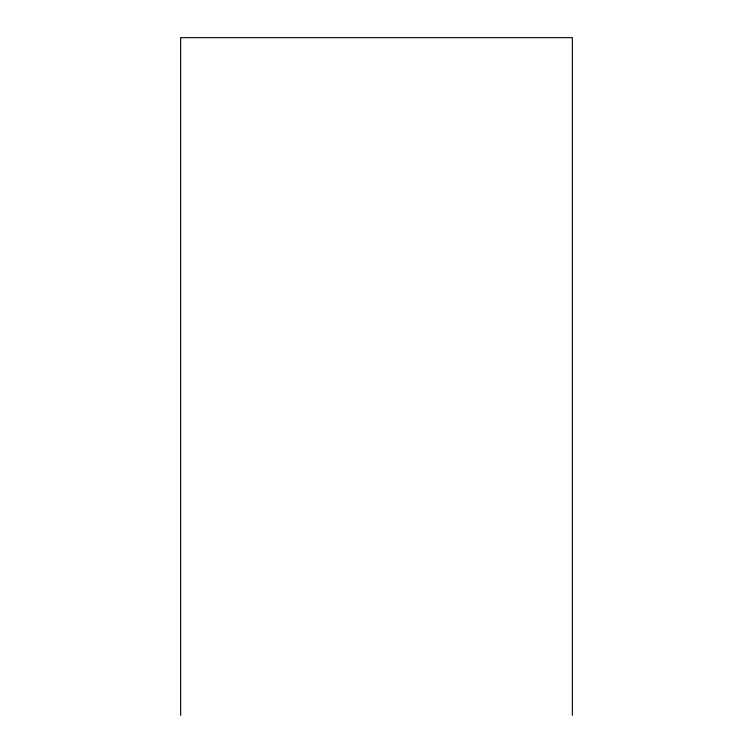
<?xml version="1.0" encoding="UTF-8"?>
<svg xmlns="http://www.w3.org/2000/svg" width="753" height="753" viewBox="0 0 753 753"><rect width="100%" height="100%" fill="white"/><g stroke="black" fill="none" stroke-linecap="round" stroke-linejoin="round"><path stroke-width="1.13" d="M572.346 715.35L572.346 37.65L180.654 37.65L180.654 715.35"/></g></svg>
